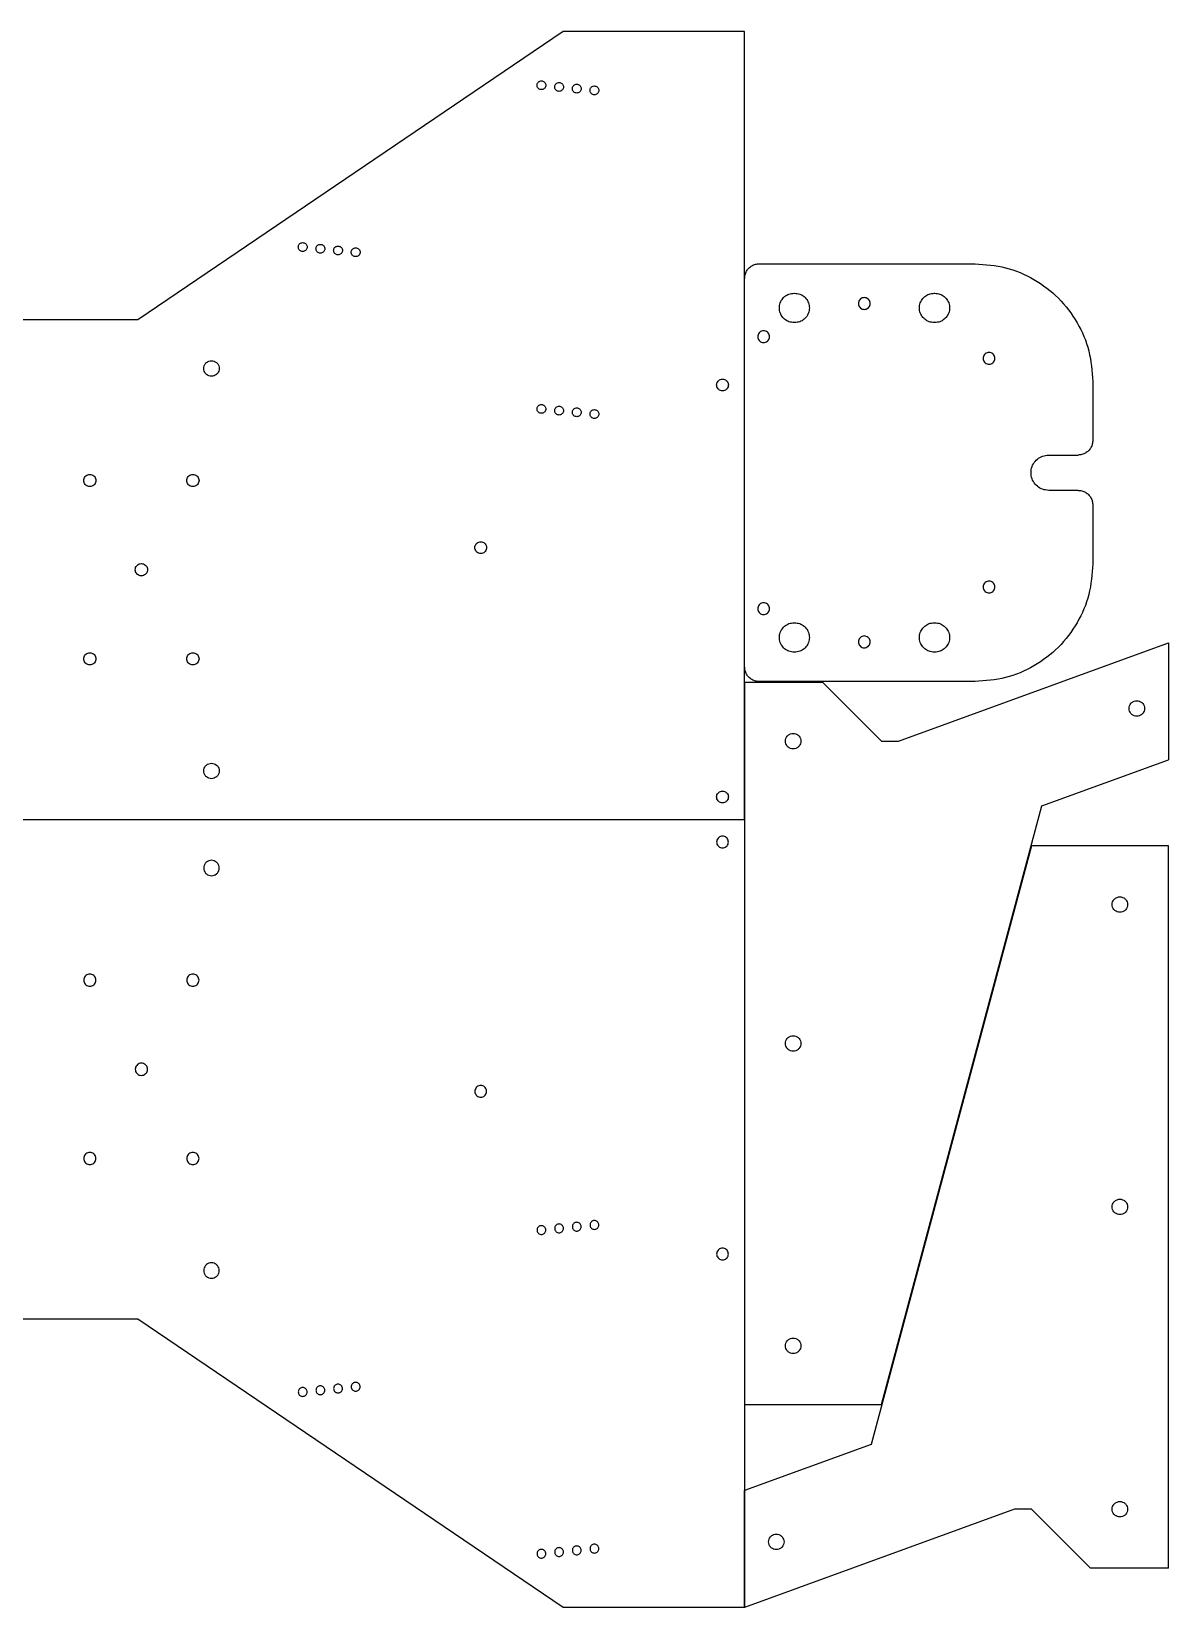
# Model space of a CAD drawing. Extents: x 0 to 774, y 0 to 556.
# Drawn here: x 388 to 774, y 0 to 536 of the extents above; entities that cross this region are included whole.
import ezdxf

# ---------------------------------------------------------------- set-up
doc = ezdxf.new("R2010")
doc.units = 0
doc.layers.add('Layer_1', color=7, linetype='CONTINUOUS')

msp = doc.modelspace()

# ---------------------------------------------------------------- linework, layer by layer
at = {"layer": 'Layer_1', "color": 7}
for p, q in [((568.847094, 535.6), (424.321997, 437.599998)), ((630.464108, 535.6), (568.847094, 535.6)), ((630.464108, 267.799999), (630.464108, 535.6)), ((561.443079, 518.849998), (561.443079, 518.849998)), ((567.444817, 518.266811), (567.444817, 518.266811)), ((573.446554, 517.683624), (573.446554, 517.683624)), ((579.443099, 517.099997), (579.443099, 517.099997)), ((480.332045, 463.849998), (480.332045, 463.849998)), ((486.333783, 463.266811), (486.333783, 463.266811)), ((492.335521, 462.683624), (492.335521, 462.683624)), ((498.332066, 462.099997), (498.332066, 462.099997)), ((635.464086, 456.665647), (708.764086, 456.665647)), ((630.464096, 319.665648), (630.464096, 451.665649)), ((647.26408, 446.665648), (647.46409, 446.665648)), ((671.114087, 445.165648), (671.114087, 445.165648)), ((694.859085, 446.665648), (695.109086, 446.665648)), ((424.321997, 437.599998), (315.232054, 437.599998)), ((636.911773, 433.887418), (636.911773, 433.887418)), ((647.46409, 436.665648), (647.26408, 436.665648)), ((695.109086, 436.665648), (694.859085, 436.665648)), ((449.332051, 423.725), (449.332051, 423.725)), ((713.507534, 426.512085), (713.507534, 426.512085)), ((622.964108, 417.475), (622.964108, 417.475)), ((748.764085, 416.665648), (748.764085, 396.665648)), ((561.443079, 408.849998), (561.443079, 408.849998)), ((567.444817, 408.266811), (567.444817, 408.266811)), ((573.446554, 407.683624), (573.446554, 407.683624)), ((579.443099, 407.1), (579.443099, 407.1)), ((733.764084, 391.665648), (743.764084, 391.665648)), ((408.032054, 385.085888), (408.032054, 385.085888)), ((443.032061, 385.085888), (443.032061, 385.085888)), ((743.764084, 379.665648), (733.764084, 379.665648)), ((748.764085, 374.665648), (748.764085, 354.665648)), ((540.832051, 362.199999), (540.832051, 362.199999)), ((425.532053, 354.774999), (425.532053, 354.774999)), ((713.507534, 348.819212), (713.507534, 348.819212)), ((636.911773, 341.443879), (636.911773, 341.443879)), ((647.26408, 334.665649), (647.46409, 334.665649)), ((694.859085, 334.665649), (695.109086, 334.665649)), ((671.114087, 330.165649), (671.114087, 330.165649)), ((682.754939, 294.446611), (774.4641, 327.826019)), ((774.4641, 327.826019), (774.4641, 288.046613)), ((408.032054, 324.464108), (408.032054, 324.464108)), ((443.032061, 324.464108), (443.032061, 324.464108)), ((647.46409, 324.665649), (647.26408, 324.665649)), ((695.109086, 324.665649), (694.859085, 324.665649)), ((630.4641, 314.446614), (656.964101, 314.446614)), ((630.4641, 314.446614), (630.4641, 68.946613)), ((708.764086, 314.665649), (635.464086, 314.665649)), ((656.964101, 314.446614), (676.9641, 294.446611)), ((761.073307, 305.546612), (761.073306, 305.546612)), ((644.339101, 294.446611), (644.339101, 294.446611)), ((676.9641, 294.446611), (682.754939, 294.446611)), ((449.332051, 286.925), (449.332051, 286.925)), ((731.479691, 272.401568), (774.4641, 288.046613)), ((622.964108, 277.474997), (622.964108, 277.474997)), ((676.9641, 68.946613), (731.479691, 272.401568)), ((315.232054, 267.800002), (630.464108, 267.800002)), ((315.232054, 267.799999), (630.464108, 267.799999)), ((630.464108, 267.800002), (630.464108, 0.000001)), ((622.964108, 258.125004), (622.964108, 258.125004)), ((727.964099, 258.879393), (673.448508, 55.424438)), ((774.464099, 258.879393), (727.964099, 258.879393)), ((774.464099, 13.379392), (774.464099, 258.879393)), ((449.332051, 248.675001), (449.332051, 248.675001)), ((760.589098, 238.879393), (760.589098, 238.879393)), ((408.032054, 211.135893), (408.032054, 211.135893)), ((443.032061, 211.135893), (443.032061, 211.135893)), ((644.339101, 191.696612), (644.339101, 191.696612)), ((425.532053, 180.825002), (425.532053, 180.825002)), ((540.832051, 173.400003), (540.832051, 173.400003)), ((408.032054, 150.514113), (408.032054, 150.514113)), ((443.032061, 150.514113), (443.032061, 150.514113)), ((760.589098, 136.129394), (760.589098, 136.129394)), ((561.443079, 126.750003), (561.443079, 126.750003)), ((567.444817, 127.33319), (567.444817, 127.33319)), ((573.446554, 127.916377), (573.446554, 127.916377)), ((579.443099, 128.500001), (579.443099, 128.500001)), ((622.964108, 118.125001), (622.964108, 118.125001)), ((449.332051, 111.875001), (449.332051, 111.875001)), ((424.321997, 98.000003), (315.232054, 98.000003)), ((568.847094, 0.000001), (424.321997, 98.000003)), ((644.339101, 88.946613), (644.339101, 88.946613)), ((480.332045, 71.750003), (480.332045, 71.750003)), ((486.333783, 72.33319), (486.333783, 72.33319)), ((492.335521, 72.916377), (492.335521, 72.916377)), ((498.332066, 73.500004), (498.332066, 73.500004)), ((630.4641, 68.946613), (676.9641, 68.946613)), ((673.448508, 55.424438), (630.464099, 39.779393)), ((630.464099, -0.000013), (630.464099, 39.779393)), ((722.17326, 33.379394), (630.464099, -0.000013)), ((727.964099, 33.379394), (722.17326, 33.379394)), ((747.964098, 13.379392), (727.964099, 33.379394)), ((760.589098, 33.379394), (760.589098, 33.379394)), ((643.854892, 22.279394), (643.854893, 22.279394)), ((561.443079, 16.750003), (561.443079, 16.750003)), ((567.444817, 17.33319), (567.444817, 17.33319)), ((573.446554, 17.916377), (573.446554, 17.916377)), ((579.443099, 18.500004), (579.443099, 18.500004)), ((774.464099, 13.379392), (747.964098, 13.379392)), ((630.464108, 0.000001), (568.847094, 0.000001))]:
    msp.add_line(p, q, dxfattribs=at)
for points, knots in [([(561.443079, 518.849998), (561.267652, 518.832142), (560.919309, 518.796686), (560.458907, 518.520634), (560.116578, 518.116338), (559.935028, 517.615609), (559.935028, 517.084274), (560.116577, 516.584243), (560.458907, 516.177157), (560.919309, 515.911468), (561.443081, 515.819041), (561.966853, 515.911469), (562.427265, 516.177151), (562.769574, 516.584252), (562.951153, 517.084268), (562.951153, 517.615615), (562.769574, 518.116329), (562.427265, 518.520641), (561.966853, 518.796685), (561.618508, 518.832142), (561.443079, 518.849998)], [0, 0, 0, 0, 0.523586, 1.039674, 1.563268, 2.086856, 2.60295, 3.12654, 3.650134, 4.166223, 4.689808, 5.2134, 5.729494, 6.25308, 6.776676, 7.29277, 7.816365, 8.339951, 8.856045, 9.379637, 9.379637, 9.379637, 9.379637]), ([(567.444817, 518.266811), (567.269448, 518.248889), (566.921217, 518.2133), (566.461026, 517.937197), (566.118864, 517.532951), (565.937412, 517.032346), (565.937412, 516.501161), (566.118865, 516.001258), (566.461025, 515.594211), (566.921217, 515.32851), (567.444823, 515.235741), (567.968428, 515.328507), (568.428628, 515.594205), (568.770766, 516.001265), (568.952222, 516.50116), (568.952222, 517.032347), (568.770767, 517.532944), (568.428627, 517.937203), (567.968428, 518.213303), (567.620191, 518.248889), (567.444817, 518.266811)], [0, 0, 0, 0, 0.523436, 1.039391, 1.562845, 2.086289, 2.602244, 3.125689, 3.649144, 4.165098, 4.688534, 5.211988, 5.727943, 6.251386, 6.77483, 7.290785, 7.81423, 8.337672, 8.853627, 9.377081, 9.377081, 9.377081, 9.377081]), ([(573.446554, 517.683624), (573.271125, 517.665768), (572.92278, 517.630312), (572.46237, 517.354265), (572.120055, 516.949957), (571.938503, 516.449234), (571.938503, 515.917898), (572.120055, 515.417874), (572.46237, 515.010777), (572.92278, 514.745094), (573.446555, 514.652669), (573.970329, 514.745094), (574.43074, 515.010777), (574.773049, 515.417878), (574.954629, 515.917893), (574.954629, 516.449239), (574.773049, 516.949953), (574.430741, 517.354266), (573.970329, 517.630311), (573.621983, 517.665768), (573.446554, 517.683624)], [0, 0, 0, 0, 0.523592, 1.039686, 1.563274, 2.086862, 2.602955, 3.126543, 3.650129, 4.166224, 4.689815, 5.213407, 5.729501, 6.253088, 6.776682, 7.292775, 7.81637, 8.339957, 8.856051, 9.379643, 9.379643, 9.379643, 9.379643]), ([(579.443099, 517.099997), (579.26767, 517.082142), (578.919325, 517.046686), (578.458914, 516.77064), (578.116604, 516.366328), (577.935025, 515.865614), (577.935025, 515.334269), (578.116604, 514.834253), (578.458914, 514.427152), (578.919325, 514.161469), (579.443097, 514.06904), (579.966869, 514.161468), (580.427271, 514.427159), (580.7696, 514.834244), (580.95115, 515.334274), (580.95115, 515.865609), (580.7696, 516.366337), (580.427271, 516.770634), (579.966869, 517.046687), (579.618527, 517.082142), (579.443099, 517.099997)], [0, 0, 0, 0, 0.523592, 1.039686, 1.563272, 2.086867, 2.60296, 3.126554, 3.650141, 4.166235, 4.689828, 5.213413, 5.729502, 6.253097, 6.776685, 7.292778, 7.816366, 8.339961, 8.85605, 9.379635, 9.379635, 9.379635, 9.379635]), ([(480.332045, 463.849998), (480.156677, 463.832076), (479.808446, 463.796488), (479.348254, 463.520385), (479.006094, 463.116138), (478.82464, 462.615534), (478.824641, 462.084349), (479.006093, 461.584445), (479.348254, 461.177399), (479.808446, 460.911697), (480.332052, 460.818927), (480.855657, 460.911695), (481.315856, 461.177393), (481.657996, 461.584452), (481.83945, 462.084348), (481.839451, 462.615535), (481.657995, 463.116131), (481.315856, 463.520391), (480.855657, 463.79649), (480.50742, 463.832076), (480.332045, 463.849998)], [0, 0, 0, 0, 0.523436, 1.03939, 1.562845, 2.086289, 2.602244, 3.125689, 3.649143, 4.165098, 4.688534, 5.211988, 5.727943, 6.251385, 6.774831, 7.290785, 7.814229, 8.337672, 8.853627, 9.377081, 9.377081, 9.377081, 9.377081]), ([(486.333783, 463.266811), (486.158354, 463.248955), (485.810008, 463.213498), (485.349598, 462.937452), (485.007284, 462.533144), (484.825732, 462.032421), (484.825732, 461.501085), (485.007283, 461.001061), (485.349599, 460.593964), (485.810008, 460.328282), (486.333783, 460.235854), (486.857557, 460.328282), (487.317969, 460.593964), (487.660278, 461.001065), (487.841857, 461.50108), (487.841858, 462.032426), (487.660277, 462.53314), (487.317969, 462.937453), (486.857557, 463.213498), (486.509212, 463.248955), (486.333783, 463.266811)], [0, 0, 0, 0, 0.523592, 1.039686, 1.563274, 2.086861, 2.602954, 3.126543, 3.650129, 4.166223, 4.689815, 5.213407, 5.7295, 6.253087, 6.776682, 7.292775, 7.816368, 8.339956, 8.85605, 9.379642, 9.379642, 9.379642, 9.379642]), ([(492.335521, 462.683624), (492.160092, 462.665768), (491.811747, 462.630311), (491.351335, 462.354266), (491.009026, 461.949953), (490.827446, 461.449239), (490.827446, 460.917893), (491.009026, 460.417878), (491.351335, 460.010777), (491.811746, 459.745094), (492.335521, 459.652668), (492.859296, 459.745094), (493.319705, 460.010777), (493.66202, 460.417873), (493.843572, 460.917898), (493.843572, 461.449234), (493.66202, 461.949957), (493.319706, 462.354265), (492.859296, 462.630311), (492.51095, 462.665768), (492.335521, 462.683624)], [0, 0, 0, 0, 0.523592, 1.039686, 1.563274, 2.086868, 2.602961, 3.126556, 3.650142, 4.166236, 4.689828, 5.21342, 5.729514, 6.253101, 6.776688, 7.292782, 7.81637, 8.339957, 8.856051, 9.379643, 9.379643, 9.379643, 9.379643]), ([(498.332066, 462.099997), (498.156637, 462.082142), (497.808291, 462.046686), (497.34788, 461.77064), (497.005571, 461.366328), (496.823991, 460.865614), (496.823991, 460.334269), (497.005571, 459.834253), (497.34788, 459.427152), (497.808291, 459.161469), (498.332063, 459.06904), (498.855836, 459.161468), (499.316237, 459.427159), (499.658567, 459.834244), (499.840117, 460.334274), (499.840117, 460.865609), (499.658567, 461.366337), (499.316238, 461.770634), (498.855836, 462.046687), (498.507493, 462.082142), (498.332066, 462.099997)], [0, 0, 0, 0, 0.523592, 1.039686, 1.563272, 2.086867, 2.60296, 3.126554, 3.650141, 4.166235, 4.689828, 5.213413, 5.729502, 6.253097, 6.776685, 7.292778, 7.816366, 8.339961, 8.85605, 9.379635, 9.379635, 9.379635, 9.379635]), ([(630.464096, 451.665649), (630.497426, 452.103215), (630.563811, 452.974725), (631.088428, 454.193932), (631.886592, 455.24314), (632.935801, 456.041305), (634.155009, 456.565929), (635.02652, 456.632316), (635.464086, 456.665647)], [0, 0, 0, 0, 1.308874, 2.606913, 3.915786, 5.224663, 6.522708, 7.831582, 7.831582, 7.831582, 7.831582]), ([(708.764086, 456.665647), (712.264616, 456.398998), (719.236707, 455.867905), (728.990353, 451.670898), (737.384001, 445.285564), (743.769335, 436.891916), (747.966343, 427.138269), (748.497436, 420.166178), (748.764085, 416.665648)], [0, 0, 0, 0, 10.470995, 20.855338, 31.326332, 41.797328, 52.181672, 62.652668, 62.652668, 62.652668, 62.652668]), ([(647.26408, 436.665648), (646.679507, 436.725387), (645.51873, 436.84401), (643.984743, 437.764354), (642.84428, 439.111838), (642.239392, 440.780663), (642.239392, 442.550632), (642.84428, 444.219458), (643.984743, 445.566942), (645.51873, 446.487286), (646.679507, 446.605909), (647.26408, 446.665648)], [0, 0, 0, 0, 1.744818, 3.464662, 5.209476, 6.954299, 8.674149, 10.418971, 12.163785, 13.88363, 15.628448, 15.628448, 15.628448, 15.628448]), ([(647.46409, 446.665648), (648.048663, 446.605909), (649.209444, 446.487286), (650.743432, 445.566938), (651.883925, 444.219469), (652.488782, 442.550626), (652.488782, 440.780669), (651.883925, 439.111826), (650.743432, 437.764358), (649.209444, 436.84401), (648.048663, 436.725387), (647.46409, 436.665648)], [0, 0, 0, 0, 1.744819, 3.46467, 5.209496, 6.954313, 8.674162, 10.418979, 12.163805, 13.883656, 15.628475, 15.628475, 15.628475, 15.628475]), ([(671.114087, 445.165648), (671.347916, 445.141752), (671.812229, 445.094302), (672.425826, 444.726169), (672.882019, 444.187159), (673.123968, 443.519698), (673.123968, 442.811446), (672.88202, 442.144918), (672.425826, 441.602175), (671.812229, 441.247911), (671.114087, 441.124219), (670.415945, 441.247911), (669.802348, 441.602175), (669.346154, 442.144918), (669.104206, 442.811446), (669.104205, 443.519698), (669.346155, 444.187159), (669.802347, 444.726169), (670.415945, 445.094302), (670.880257, 445.141752), (671.114087, 445.165648)], [0, 0, 0, 0, 0.697929, 1.38587, 2.0838, 2.781727, 3.469666, 4.167595, 4.865524, 5.553465, 6.251394, 6.949323, 7.637265, 8.335194, 9.033123, 9.721062, 10.418989, 11.116918, 11.80486, 12.502789, 12.502789, 12.502789, 12.502789]), ([(694.859085, 436.665648), (694.274512, 436.725387), (693.113732, 436.84401), (691.579743, 437.764356), (690.439262, 439.111831), (689.83439, 440.780666), (689.83439, 442.550629), (690.439262, 444.219464), (691.579743, 445.56694), (693.113732, 446.487286), (694.274512, 446.605909), (694.859085, 446.665648)], [0, 0, 0, 0, 1.74482, 3.464669, 5.209491, 6.954311, 8.67416, 10.41898, 12.163801, 13.88365, 15.628471, 15.628471, 15.628471, 15.628471]), ([(695.109086, 446.665648), (695.693659, 446.605909), (696.854439, 446.487286), (698.388428, 445.56694), (699.528909, 444.219464), (700.133781, 442.550629), (700.133781, 440.780666), (699.528909, 439.111831), (698.388428, 437.764356), (696.854439, 436.84401), (695.693659, 436.725387), (695.109086, 436.665648)], [0, 0, 0, 0, 1.74482, 3.464669, 5.209491, 6.954311, 8.67416, 10.41898, 12.163801, 13.88365, 15.628471, 15.628471, 15.628471, 15.628471]), ([(636.911773, 433.887418), (637.145603, 433.863523), (637.609916, 433.816073), (638.223513, 433.44794), (638.679706, 432.908929), (638.921654, 432.241467), (638.921655, 431.533215), (638.679705, 430.866688), (638.223513, 430.323946), (637.609916, 429.969682), (636.911773, 429.84599), (636.213631, 429.969682), (635.600034, 430.323946), (635.143841, 430.866688), (634.901892, 431.533215), (634.901892, 432.241467), (635.143841, 432.908929), (635.600034, 433.44794), (636.213631, 433.816073), (636.677944, 433.863523), (636.911773, 433.887418)], [0, 0, 0, 0, 0.697929, 1.38587, 2.0838, 2.781728, 3.469668, 4.167595, 4.865524, 5.553465, 6.251394, 6.949323, 7.637265, 8.335194, 9.033121, 9.72106, 10.418989, 11.116918, 11.80486, 12.502789, 12.502789, 12.502789, 12.502789]), ([(449.332051, 423.725), (449.025149, 423.693636), (448.41574, 423.631358), (447.610395, 423.148186), (447.011663, 422.440725), (446.6941, 421.564689), (446.694101, 420.635106), (447.011662, 419.760296), (447.610395, 419.047937), (448.41574, 418.582968), (449.332051, 418.420623), (450.248365, 418.582969), (451.053713, 419.047941), (451.65247, 419.760289), (451.970028, 420.635107), (451.970029, 421.564688), (451.652469, 422.440732), (451.053714, 423.148183), (450.248365, 423.631358), (449.638953, 423.693636), (449.332051, 423.725)], [0, 0, 0, 0, 0.916034, 1.818953, 2.734974, 3.651004, 4.553925, 5.469957, 6.385976, 7.288895, 8.204928, 9.120963, 10.023888, 10.93992, 11.855952, 12.758873, 13.674903, 14.590937, 15.493862, 16.409897, 16.409897, 16.409897, 16.409897]), ([(713.507534, 426.512085), (713.741363, 426.488189), (714.205674, 426.44074), (714.819269, 426.072606), (715.27546, 425.533596), (715.517409, 424.866135), (715.517409, 424.157883), (715.27546, 423.491356), (714.819269, 422.948613), (714.205674, 422.594348), (713.507533, 422.470657), (712.809391, 422.594348), (712.195795, 422.948613), (711.739604, 423.491356), (711.497655, 424.157883), (711.497655, 424.866135), (711.739604, 425.533596), (712.195795, 426.072606), (712.809391, 426.44074), (713.273704, 426.48819), (713.507534, 426.512085)], [0, 0, 0, 0, 0.697927, 1.385867, 2.083795, 2.781722, 3.469662, 4.16759, 4.865518, 5.553457, 6.251385, 6.949314, 7.637254, 8.335182, 9.03311, 9.72105, 10.418977, 11.116906, 11.804846, 12.502775, 12.502775, 12.502775, 12.502775]), ([(622.964108, 417.475), (622.730279, 417.451103), (622.265966, 417.403653), (621.65237, 417.035519), (621.196175, 416.49651), (620.954227, 415.829048), (620.954227, 415.120795), (621.196175, 414.454267), (621.65237, 413.911526), (622.265966, 413.557263), (622.964108, 413.433571), (623.66225, 413.557263), (624.275847, 413.911526), (624.732042, 414.454267), (624.97399, 415.120795), (624.97399, 415.829048), (624.732041, 416.49651), (624.275847, 417.035519), (623.662251, 417.403653), (623.197938, 417.451103), (622.964108, 417.475)], [0, 0, 0, 0, 0.697929, 1.385871, 2.083799, 2.781728, 3.469668, 4.167597, 4.865525, 5.553466, 6.251395, 6.949323, 7.637264, 8.335192, 9.033121, 9.721061, 10.41899, 11.116918, 11.80486, 12.502789, 12.502789, 12.502789, 12.502789]), ([(561.443079, 408.849998), (561.267652, 408.832143), (560.919309, 408.796688), (560.458907, 408.520634), (560.116578, 408.116338), (559.935028, 407.615609), (559.935028, 407.084275), (560.116578, 406.584245), (560.458906, 406.177158), (560.919309, 405.911468), (561.443081, 405.819041), (561.966853, 405.911469), (562.427265, 406.177151), (562.769573, 406.584254), (562.951153, 407.084269), (562.951153, 407.615615), (562.769574, 408.116329), (562.427265, 408.520641), (561.966853, 408.796687), (561.618508, 408.832142), (561.443079, 408.849998)], [0, 0, 0, 0, 0.523586, 1.039674, 1.563269, 2.086857, 2.60295, 3.126538, 3.650134, 4.166222, 4.689808, 5.2134, 5.729494, 6.253082, 6.776676, 7.29277, 7.816364, 8.339951, 8.856045, 9.379636, 9.379636, 9.379636, 9.379636]), ([(567.444817, 408.266811), (567.269388, 408.248955), (566.921042, 408.213498), (566.460632, 407.937452), (566.118318, 407.533144), (565.936765, 407.032421), (565.936766, 406.501085), (566.118317, 406.00106), (566.460632, 405.593964), (566.921042, 405.32828), (567.444817, 405.235855), (567.968591, 405.328281), (568.429002, 405.593963), (568.771312, 406.001065), (568.952891, 406.50108), (568.952891, 407.032426), (568.771311, 407.533139), (568.429003, 407.937453), (567.968591, 408.213498), (567.620245, 408.248955), (567.444817, 408.266811)], [0, 0, 0, 0, 0.523592, 1.039686, 1.563274, 2.086861, 2.602954, 3.126543, 3.650129, 4.166223, 4.689815, 5.213407, 5.729501, 6.253088, 6.776683, 7.292776, 7.816369, 8.339957, 8.856051, 9.379643, 9.379643, 9.379643, 9.379643]), ([(573.446554, 407.683624), (573.271125, 407.665768), (572.92278, 407.630311), (572.46237, 407.354265), (572.120055, 406.949957), (571.938503, 406.449234), (571.938503, 405.917898), (572.120055, 405.417873), (572.46237, 405.010777), (572.92278, 404.745094), (573.446555, 404.652668), (573.970329, 404.745094), (574.43074, 405.010777), (574.773049, 405.417878), (574.954629, 405.917893), (574.954629, 406.449239), (574.773049, 406.949953), (574.430741, 407.354266), (573.970329, 407.630311), (573.621983, 407.665768), (573.446554, 407.683624)], [0, 0, 0, 0, 0.523592, 1.039686, 1.563274, 2.086862, 2.602955, 3.126543, 3.650129, 4.166224, 4.689815, 5.213407, 5.729501, 6.253088, 6.776682, 7.292775, 7.81637, 8.339957, 8.856051, 9.379643, 9.379643, 9.379643, 9.379643]), ([(579.443099, 407.1), (579.267725, 407.082078), (578.919487, 407.046492), (578.459288, 406.770391), (578.11715, 406.36613), (577.935694, 405.865534), (577.935694, 405.334347), (578.117149, 404.834451), (578.459289, 404.427393), (578.919488, 404.161694), (579.443093, 404.068926), (579.966699, 404.161696), (580.42689, 404.427398), (580.769052, 404.834444), (580.950504, 405.334348), (580.950504, 405.865533), (580.769051, 406.366137), (580.426891, 406.770385), (579.966699, 407.046489), (579.618468, 407.082078), (579.443099, 407.1)], [0, 0, 0, 0, 0.523454, 1.03941, 1.562853, 2.086297, 2.602252, 3.125697, 3.649139, 4.165094, 4.688548, 5.211984, 5.727939, 6.251393, 6.774839, 7.290793, 7.814237, 8.337693, 8.853648, 9.377084, 9.377084, 9.377084, 9.377084]), ([(748.764085, 396.665648), (748.730754, 396.228082), (748.664367, 395.356571), (748.139741, 394.137365), (747.341576, 393.088158), (746.292369, 392.289992), (745.073162, 391.765366), (744.201651, 391.69898), (743.764084, 391.665648)], [0, 0, 0, 0, 1.308874, 2.606917, 3.915791, 5.224667, 6.52271, 7.831585, 7.831585, 7.831585, 7.831585]), ([(733.764084, 379.665648), (733.062597, 379.737335), (731.66966, 379.879682), (729.828874, 380.984097), (728.460298, 382.601068), (727.734452, 384.60367), (727.734452, 386.727626), (728.460298, 388.730228), (729.828874, 390.347199), (731.66966, 391.451614), (733.062597, 391.593962), (733.764084, 391.665648)], [0, 0, 0, 0, 2.093785, 4.157604, 6.251388, 8.345172, 10.408992, 12.502776, 14.596561, 16.66038, 18.754164, 18.754164, 18.754164, 18.754164]), ([(408.032054, 385.085888), (407.789456, 385.061096), (407.307733, 385.011867), (406.671127, 384.629929), (406.197829, 384.070705), (405.946805, 383.378215), (405.946805, 382.643403), (406.197829, 381.951882), (406.671127, 381.388786), (407.307733, 381.021237), (408.032054, 380.892907), (408.756376, 381.021237), (409.392982, 381.388786), (409.86628, 381.951882), (410.117304, 382.643403), (410.117304, 383.378215), (409.86628, 384.070705), (409.392982, 384.629929), (408.756376, 385.011867), (408.274652, 385.061096), (408.032054, 385.085888)], [0, 0, 0, 0, 0.724101, 1.437838, 2.161938, 2.886039, 3.599776, 4.323877, 5.047977, 5.761714, 6.485815, 7.209916, 7.923653, 8.647753, 9.371854, 10.085591, 10.809692, 11.533792, 12.247529, 12.97163, 12.97163, 12.97163, 12.97163]), ([(443.032061, 385.085888), (442.789459, 385.061096), (442.307731, 385.011868), (441.671121, 384.629928), (441.197811, 384.070711), (440.94681, 383.378211), (440.94681, 382.643407), (441.197811, 381.951877), (441.671121, 381.388787), (442.307731, 381.021236), (443.032054, 380.892907), (443.756375, 381.021238), (444.392975, 381.388789), (444.866277, 381.951881), (445.117306, 382.643402), (445.117306, 383.378216), (444.866277, 384.070706), (444.392975, 384.629926), (443.756375, 385.011866), (443.274655, 385.061095), (443.032061, 385.085888)], [0, 0, 0, 0, 0.72411, 1.437851, 2.161955, 2.886051, 3.599788, 4.323884, 5.047988, 5.761728, 6.485839, 7.20993, 7.923664, 8.647767, 9.37187, 10.085607, 10.809709, 11.533812, 12.247547, 12.971637, 12.971637, 12.971637, 12.971637]), ([(743.764084, 379.665648), (744.201651, 379.632317), (745.073162, 379.56593), (746.292369, 379.041304), (747.341576, 378.243139), (748.139741, 377.193931), (748.664367, 375.974726), (748.730754, 375.103214), (748.764085, 374.665648)], [0, 0, 0, 0, 1.308875, 2.606918, 3.915794, 5.224668, 6.522711, 7.831585, 7.831585, 7.831585, 7.831585]), ([(540.832051, 362.199999), (540.598222, 362.176103), (540.133909, 362.128653), (539.520312, 361.76052), (539.064119, 361.22151), (538.82217, 360.554048), (538.82217, 359.845796), (539.064119, 359.179269), (539.520312, 358.636527), (540.133909, 358.282262), (540.832051, 358.15857), (541.530193, 358.282262), (542.14379, 358.636527), (542.599984, 359.179269), (542.841933, 359.845796), (542.841933, 360.554048), (542.599984, 361.22151), (542.14379, 361.76052), (541.530193, 362.128653), (541.065881, 362.176103), (540.832051, 362.199999)], [0, 0, 0, 0, 0.697929, 1.38587, 2.083799, 2.781727, 3.469667, 4.167595, 4.865524, 5.553465, 6.251394, 6.949323, 7.637264, 8.335193, 9.033121, 9.721061, 10.418989, 11.116918, 11.804859, 12.502788, 12.502788, 12.502788, 12.502788]), ([(425.532053, 354.774999), (425.289457, 354.750206), (424.807734, 354.700976), (424.171126, 354.319043), (423.697838, 353.759812), (423.446807, 353.067327), (423.446807, 352.332512), (423.697838, 351.640996), (424.171126, 351.077893), (424.807734, 350.710349), (425.532057, 350.582017), (426.25638, 350.710346), (426.892987, 351.077893), (427.366268, 351.640998), (427.6173, 352.332511), (427.6173, 353.067327), (427.366268, 353.75981), (426.892987, 354.319043), (426.25638, 354.700979), (425.774654, 354.750207), (425.532053, 354.774999)], [0, 0, 0, 0, 0.724097, 1.437837, 2.161932, 2.886034, 3.599772, 4.323874, 5.047969, 5.761709, 6.485806, 7.209916, 7.92365, 8.647741, 9.371843, 10.085581, 10.809683, 11.533774, 12.247509, 12.971618, 12.971618, 12.971618, 12.971618]), ([(748.764085, 354.665648), (748.497436, 351.165119), (747.966343, 344.193027), (743.769335, 334.43938), (737.384001, 326.045732), (728.990353, 319.660398), (719.236707, 315.463392), (712.264616, 314.932299), (708.764086, 314.665649)], [0, 0, 0, 0, 10.470995, 20.855339, 31.326336, 41.797329, 52.181673, 62.652668, 62.652668, 62.652668, 62.652668]), ([(713.507534, 348.819212), (713.741363, 348.795316), (714.205674, 348.747866), (714.819269, 348.379732), (715.27546, 347.840722), (715.517409, 347.173261), (715.517409, 346.465009), (715.27546, 345.798482), (714.819269, 345.25574), (714.205674, 344.901475), (713.507533, 344.777783), (712.809391, 344.901474), (712.195795, 345.255739), (711.739604, 345.798482), (711.497655, 346.465009), (711.497655, 347.173261), (711.739604, 347.840722), (712.195795, 348.379733), (712.809391, 348.747866), (713.273704, 348.795316), (713.507534, 348.819212)], [0, 0, 0, 0, 0.697927, 1.385867, 2.083795, 2.781722, 3.469662, 4.16759, 4.865518, 5.553457, 6.251385, 6.949314, 7.637254, 8.335182, 9.03311, 9.72105, 10.418977, 11.116906, 11.804846, 12.502775, 12.502775, 12.502775, 12.502775]), ([(636.911773, 341.443879), (637.145603, 341.419983), (637.609916, 341.372533), (638.223513, 341.0044), (638.679705, 340.46539), (638.921655, 339.797928), (638.921654, 339.089677), (638.679706, 338.423149), (638.223513, 337.880406), (637.609916, 337.526142), (636.911773, 337.40245), (636.213631, 337.526142), (635.600034, 337.880406), (635.143841, 338.423149), (634.901892, 339.089677), (634.901892, 339.797929), (635.14384, 340.465392), (635.600035, 341.004401), (636.213631, 341.372533), (636.677944, 341.419983), (636.911773, 341.443879)], [0, 0, 0, 0, 0.697929, 1.38587, 2.0838, 2.781727, 3.469666, 4.167595, 4.865524, 5.553465, 6.251394, 6.949323, 7.637265, 8.335194, 9.033123, 9.721063, 10.418992, 11.116919, 11.804861, 12.502789, 12.502789, 12.502789, 12.502789]), ([(647.26408, 324.665649), (646.679507, 324.725388), (645.51873, 324.844011), (643.984743, 325.764355), (642.84428, 327.111839), (642.239392, 328.780664), (642.239392, 330.550633), (642.84428, 332.219459), (643.984743, 333.566943), (645.51873, 334.487287), (646.679507, 334.60591), (647.26408, 334.665649)], [0, 0, 0, 0, 1.744818, 3.464662, 5.209476, 6.954299, 8.674149, 10.418971, 12.163785, 13.88363, 15.628448, 15.628448, 15.628448, 15.628448]), ([(647.46409, 334.665649), (648.048663, 334.60591), (649.209444, 334.487287), (650.743432, 333.566939), (651.883925, 332.21947), (652.488782, 330.550627), (652.488782, 328.78067), (651.883925, 327.111827), (650.743432, 325.764359), (649.209444, 324.844011), (648.048663, 324.725388), (647.46409, 324.665649)], [0, 0, 0, 0, 1.744819, 3.46467, 5.209496, 6.954313, 8.674162, 10.418979, 12.163805, 13.883656, 15.628475, 15.628475, 15.628475, 15.628475]), ([(694.859085, 324.665649), (694.274512, 324.725388), (693.113732, 324.844011), (691.579743, 325.764357), (690.439262, 327.111832), (689.83439, 328.780668), (689.83439, 330.55063), (690.439262, 332.219465), (691.579743, 333.566941), (693.113732, 334.487287), (694.274512, 334.60591), (694.859085, 334.665649)], [0, 0, 0, 0, 1.74482, 3.464669, 5.209491, 6.954311, 8.67416, 10.41898, 12.163801, 13.88365, 15.628471, 15.628471, 15.628471, 15.628471]), ([(695.109086, 334.665649), (695.693659, 334.60591), (696.854439, 334.487287), (698.388428, 333.566941), (699.528909, 332.219465), (700.133781, 330.55063), (700.133781, 328.780668), (699.528909, 327.111832), (698.388428, 325.764357), (696.854439, 324.844011), (695.693659, 324.725388), (695.109086, 324.665649)], [0, 0, 0, 0, 1.74482, 3.464669, 5.209491, 6.954311, 8.67416, 10.41898, 12.163801, 13.88365, 15.628471, 15.628471, 15.628471, 15.628471]), ([(671.114087, 330.165649), (671.347916, 330.141753), (671.812229, 330.094303), (672.425826, 329.72617), (672.88202, 329.18716), (673.123968, 328.519698), (673.123968, 327.811446), (672.882019, 327.144919), (672.425826, 326.602177), (671.812229, 326.247912), (671.114087, 326.124221), (670.415945, 326.247912), (669.802347, 326.602177), (669.346155, 327.144919), (669.104205, 327.811446), (669.104206, 328.519698), (669.346154, 329.18716), (669.802348, 329.72617), (670.415945, 330.094303), (670.880257, 330.141753), (671.114087, 330.165649)], [0, 0, 0, 0, 0.697929, 1.38587, 2.0838, 2.781728, 3.469668, 4.167595, 4.865524, 5.553465, 6.251394, 6.949323, 7.637265, 8.335194, 9.033121, 9.72106, 10.418989, 11.116918, 11.80486, 12.502789, 12.502789, 12.502789, 12.502789]), ([(408.032054, 324.464108), (407.789456, 324.439316), (407.307733, 324.390087), (406.671127, 324.008149), (406.197829, 323.448926), (405.946805, 322.756436), (405.946805, 322.021623), (406.197829, 321.330103), (406.671127, 320.767007), (407.307733, 320.399458), (408.032054, 320.271128), (408.756376, 320.399458), (409.392982, 320.767007), (409.86628, 321.330103), (410.117304, 322.021623), (410.117304, 322.756436), (409.86628, 323.448926), (409.392982, 324.008149), (408.756376, 324.390087), (408.274652, 324.439316), (408.032054, 324.464108)], [0, 0, 0, 0, 0.724101, 1.437838, 2.161938, 2.886039, 3.599776, 4.323877, 5.047977, 5.761714, 6.485815, 7.209916, 7.923653, 8.647753, 9.371854, 10.085591, 10.809692, 11.533792, 12.247529, 12.97163, 12.97163, 12.97163, 12.97163]), ([(443.032061, 324.464108), (442.789459, 324.439317), (442.307731, 324.390089), (441.671121, 324.008149), (441.197811, 323.448931), (440.94681, 322.756432), (440.94681, 322.021628), (441.197811, 321.330098), (441.671121, 320.767008), (442.307731, 320.399457), (443.032054, 320.271128), (443.756375, 320.399459), (444.392975, 320.767009), (444.866277, 321.330102), (445.117306, 322.021623), (445.117306, 322.756436), (444.866277, 323.448927), (444.392975, 324.008147), (443.756375, 324.390086), (443.274655, 324.439316), (443.032061, 324.464108)], [0, 0, 0, 0, 0.72411, 1.437851, 2.161955, 2.886051, 3.599788, 4.323884, 5.047988, 5.761728, 6.485839, 7.20993, 7.923664, 8.647767, 9.37187, 10.085607, 10.809709, 11.533812, 12.247547, 12.971637, 12.971637, 12.971637, 12.971637]), ([(635.464086, 314.665649), (635.02652, 314.69898), (634.155009, 314.765367), (632.935801, 315.289992), (631.886592, 316.088157), (631.088428, 317.137365), (630.563811, 318.356572), (630.497426, 319.228082), (630.464096, 319.665648)], [0, 0, 0, 0, 1.308873, 2.606919, 3.915796, 5.224669, 6.522708, 7.831582, 7.831582, 7.831582, 7.831582]), ([(761.073307, 305.546612), (761.10467, 305.239711), (761.166948, 304.630301), (761.650123, 303.824958), (762.357573, 303.226204), (763.233617, 302.908648), (764.163197, 302.908648), (765.038015, 303.226204), (765.750363, 303.824958), (766.215336, 304.630301), (766.37768, 305.546612), (766.215335, 306.462922), (765.750363, 307.268267), (765.038013, 307.867019), (764.163198, 308.184578), (763.233616, 308.184578), (762.357574, 307.867019), (761.650123, 307.268267), (761.166948, 306.462922), (761.10467, 305.853513), (761.073307, 305.546612)], [0, 0, 0, 0, 0.91603, 1.818951, 2.734983, 3.651013, 4.553934, 5.469965, 6.385995, 7.288916, 8.204947, 9.120978, 10.023899, 10.93993, 11.85596, 12.758881, 13.674912, 14.590942, 15.493864, 16.409895, 16.409895, 16.409895, 16.409895]), ([(644.339101, 294.446611), (644.370465, 294.139711), (644.432742, 293.530302), (644.915917, 292.724957), (645.623368, 292.126208), (646.49941, 291.808647), (647.428992, 291.808648), (648.303808, 292.126207), (649.016157, 292.724958), (649.48113, 293.530301), (649.643475, 294.446612), (649.48113, 295.362923), (649.016157, 296.168267), (648.303808, 296.767019), (647.428992, 297.084578), (646.49941, 297.084578), (645.623368, 296.767018), (644.915917, 296.168268), (644.432742, 295.362923), (644.370465, 294.753513), (644.339101, 294.446611)], [0, 0, 0, 0, 0.91603, 1.81895, 2.734981, 3.651011, 4.553932, 5.469964, 6.385993, 7.288913, 8.204944, 9.120976, 10.023897, 10.939927, 11.855958, 12.758879, 13.674909, 14.59094, 15.493861, 16.409893, 16.409893, 16.409893, 16.409893]), ([(449.332051, 286.925), (449.025149, 286.893636), (448.41574, 286.831358), (447.610395, 286.348187), (447.011662, 285.640727), (446.694101, 284.76469), (446.6941, 283.835107), (447.011663, 282.960298), (447.610395, 282.247938), (448.41574, 281.782968), (449.332051, 281.620623), (450.248365, 281.782969), (451.053714, 282.247941), (451.652469, 282.960291), (451.970029, 283.835108), (451.970028, 284.764689), (451.65247, 285.640734), (451.053713, 286.348184), (450.248365, 286.831358), (449.638953, 286.893636), (449.332051, 286.925)], [0, 0, 0, 0, 0.916034, 1.818952, 2.734972, 3.651004, 4.553925, 5.469955, 6.385976, 7.288895, 8.204928, 9.120963, 10.023889, 10.939922, 11.855952, 12.758873, 13.674905, 14.590937, 15.493862, 16.409897, 16.409897, 16.409897, 16.409897]), ([(622.964108, 277.474997), (622.730279, 277.451101), (622.265966, 277.403651), (621.65237, 277.03552), (621.196175, 276.496511), (620.954227, 275.829048), (620.954227, 275.120796), (621.196175, 274.454268), (621.65237, 273.911527), (622.265966, 273.557263), (622.964108, 273.433572), (623.66225, 273.557263), (624.275847, 273.911527), (624.732042, 274.454268), (624.97399, 275.120796), (624.97399, 275.829048), (624.732042, 276.496511), (624.275847, 277.03552), (623.66225, 277.403651), (623.197938, 277.451101), (622.964108, 277.474997)], [0, 0, 0, 0, 0.697929, 1.38587, 2.083798, 2.781727, 3.469667, 4.167595, 4.865523, 5.553464, 6.251393, 6.949322, 7.637263, 8.335191, 9.03312, 9.72106, 10.418989, 11.116916, 11.804858, 12.502786, 12.502786, 12.502786, 12.502786]), ([(622.964108, 258.125004), (622.730279, 258.1489), (622.265966, 258.19635), (621.65237, 258.564482), (621.196175, 259.10349), (620.954227, 259.770953), (620.954227, 260.479205), (621.196175, 261.145733), (621.65237, 261.688474), (622.265966, 262.042738), (622.964108, 262.16643), (623.66225, 262.042738), (624.275847, 261.688474), (624.732042, 261.145733), (624.97399, 260.479205), (624.97399, 259.770953), (624.732042, 259.10349), (624.275847, 258.564482), (623.66225, 258.19635), (623.197938, 258.1489), (622.964108, 258.125004)], [0, 0, 0, 0, 0.697929, 1.38587, 2.083798, 2.781727, 3.469667, 4.167595, 4.865523, 5.553464, 6.251393, 6.949322, 7.637263, 8.335191, 9.03312, 9.72106, 10.418989, 11.116916, 11.804858, 12.502786, 12.502786, 12.502786, 12.502786]), ([(449.332051, 248.675001), (449.025149, 248.706365), (448.41574, 248.768643), (447.610395, 249.251814), (447.011662, 249.959274), (446.694101, 250.835311), (446.6941, 251.764894), (447.011663, 252.639703), (447.610395, 253.352063), (448.41574, 253.817033), (449.332051, 253.979378), (450.248365, 253.817032), (451.053714, 253.35206), (451.652469, 252.63971), (451.970029, 251.764893), (451.970028, 250.835312), (451.65247, 249.959267), (451.053713, 249.251818), (450.248365, 248.768643), (449.638953, 248.706365), (449.332051, 248.675001)], [0, 0, 0, 0, 0.916034, 1.818952, 2.734972, 3.651004, 4.553925, 5.469955, 6.385976, 7.288895, 8.204928, 9.120963, 10.023889, 10.939922, 11.855952, 12.758873, 13.674905, 14.590937, 15.493862, 16.409897, 16.409897, 16.409897, 16.409897]), ([(760.589098, 238.879393), (760.557734, 239.186294), (760.495457, 239.795703), (760.012283, 240.601048), (759.304831, 241.199799), (758.428789, 241.517359), (757.499207, 241.517359), (756.624391, 241.1998), (755.912042, 240.601048), (755.44707, 239.795703), (755.284724, 238.879393), (755.447069, 237.963082), (755.912042, 237.157739), (756.62439, 236.558985), (757.499208, 236.241429), (758.428788, 236.241428), (759.304832, 236.558986), (760.012282, 237.157738), (760.495457, 237.963082), (760.557734, 238.572492), (760.589098, 238.879393)], [0, 0, 0, 0, 0.916031, 1.818952, 2.734983, 3.651013, 4.553934, 5.469966, 6.385996, 7.288917, 8.204948, 9.120979, 10.0239, 10.939931, 11.855962, 12.758883, 13.674912, 14.590944, 15.493865, 16.409895, 16.409895, 16.409895, 16.409895]), ([(408.032054, 211.135893), (407.789456, 211.160685), (407.307733, 211.209914), (406.671127, 211.591852), (406.197829, 212.151075), (405.946805, 212.843565), (405.946805, 213.578378), (406.197829, 214.269898), (406.671127, 214.832994), (407.307733, 215.200543), (408.032054, 215.328873), (408.756376, 215.200543), (409.392982, 214.832994), (409.86628, 214.269898), (410.117304, 213.578378), (410.117304, 212.843565), (409.86628, 212.151075), (409.392982, 211.591852), (408.756376, 211.209914), (408.274652, 211.160685), (408.032054, 211.135893)], [0, 0, 0, 0, 0.724101, 1.437838, 2.161938, 2.886039, 3.599776, 4.323877, 5.047977, 5.761714, 6.485815, 7.209916, 7.923653, 8.647753, 9.371854, 10.085591, 10.809692, 11.533792, 12.247529, 12.97163, 12.97163, 12.97163, 12.97163]), ([(443.032061, 211.135893), (442.789459, 211.160684), (442.307731, 211.209912), (441.671121, 211.591852), (441.197811, 212.15107), (440.94681, 212.84357), (440.94681, 213.578373), (441.197811, 214.269904), (441.671121, 214.832993), (442.307731, 215.200544), (443.032054, 215.328873), (443.756375, 215.200543), (444.392975, 214.832992), (444.866277, 214.269899), (445.117306, 213.578378), (445.117306, 212.843565), (444.866277, 212.151074), (444.392975, 211.591854), (443.756375, 211.209915), (443.274655, 211.160685), (443.032061, 211.135893)], [0, 0, 0, 0, 0.72411, 1.437851, 2.161955, 2.886051, 3.599788, 4.323884, 5.047988, 5.761728, 6.485839, 7.20993, 7.923664, 8.647767, 9.37187, 10.085607, 10.809709, 11.533812, 12.247547, 12.971637, 12.971637, 12.971637, 12.971637]), ([(644.339101, 191.696612), (644.370465, 191.389712), (644.432742, 190.780302), (644.915917, 189.974958), (645.623367, 189.376206), (646.49941, 189.058646), (647.428992, 189.058646), (648.303808, 189.376205), (649.016157, 189.974958), (649.48113, 190.780302), (649.643475, 191.696613), (649.48113, 192.612923), (649.016157, 193.418267), (648.303808, 194.01702), (647.428992, 194.334578), (646.49941, 194.334579), (645.623368, 194.017019), (644.915917, 193.418268), (644.432742, 192.612923), (644.370465, 192.003513), (644.339101, 191.696612)], [0, 0, 0, 0, 0.91603, 1.818951, 2.734983, 3.651013, 4.553934, 5.469966, 6.385996, 7.288917, 8.204948, 9.120979, 10.0239, 10.93993, 11.855962, 12.758883, 13.674913, 14.590944, 15.493865, 16.409896, 16.409896, 16.409896, 16.409896]), ([(425.532053, 180.825002), (425.289457, 180.849795), (424.807734, 180.899026), (424.171126, 181.280958), (423.697838, 181.840189), (423.446807, 182.532674), (423.446807, 183.26749), (423.697838, 183.959005), (424.171126, 184.522108), (424.807734, 184.889652), (425.532057, 185.017984), (426.25638, 184.889656), (426.892987, 184.522108), (427.366268, 183.959003), (427.6173, 183.26749), (427.6173, 182.532674), (427.366268, 181.840191), (426.892987, 181.280959), (426.25638, 180.899022), (425.774654, 180.849794), (425.532053, 180.825002)], [0, 0, 0, 0, 0.724097, 1.437837, 2.161932, 2.886034, 3.599772, 4.323874, 5.047969, 5.761709, 6.485806, 7.209916, 7.92365, 8.647741, 9.371843, 10.085581, 10.809683, 11.533774, 12.247509, 12.971618, 12.971618, 12.971618, 12.971618]), ([(540.832051, 173.400003), (540.598222, 173.423899), (540.133909, 173.471349), (539.520312, 173.839481), (539.064119, 174.378491), (538.82217, 175.045953), (538.82217, 175.754205), (539.064119, 176.420732), (539.520312, 176.963475), (540.133909, 177.317739), (540.832051, 177.441431), (541.530193, 177.317739), (542.14379, 176.963475), (542.599984, 176.420732), (542.841933, 175.754205), (542.841933, 175.045953), (542.599984, 174.378491), (542.14379, 173.839481), (541.530193, 173.471349), (541.065881, 173.423899), (540.832051, 173.400003)], [0, 0, 0, 0, 0.697929, 1.38587, 2.083799, 2.781727, 3.469667, 4.167595, 4.865524, 5.553465, 6.251394, 6.949323, 7.637264, 8.335193, 9.033121, 9.721061, 10.418989, 11.116918, 11.804859, 12.502788, 12.502788, 12.502788, 12.502788]), ([(408.032054, 150.514113), (407.789456, 150.538905), (407.307733, 150.588134), (406.671127, 150.970072), (406.197829, 151.529296), (405.946805, 152.221786), (405.946805, 152.956598), (406.197829, 153.648119), (406.671127, 154.211215), (407.307733, 154.578764), (408.032054, 154.707094), (408.756376, 154.578764), (409.392982, 154.211215), (409.86628, 153.648119), (410.117304, 152.956598), (410.117304, 152.221786), (409.86628, 151.529296), (409.392982, 150.970072), (408.756376, 150.588134), (408.274652, 150.538905), (408.032054, 150.514113)], [0, 0, 0, 0, 0.724101, 1.437838, 2.161938, 2.886039, 3.599776, 4.323877, 5.047977, 5.761714, 6.485815, 7.209916, 7.923653, 8.647753, 9.371854, 10.085591, 10.809692, 11.533792, 12.247529, 12.97163, 12.97163, 12.97163, 12.97163]), ([(443.032061, 150.514113), (442.789459, 150.538905), (442.307731, 150.588133), (441.671121, 150.970073), (441.197811, 151.52929), (440.94681, 152.22179), (440.94681, 152.956594), (441.197811, 153.648124), (441.671121, 154.211214), (442.307731, 154.578765), (443.032054, 154.707094), (443.756375, 154.578763), (444.392975, 154.211212), (444.866277, 153.64812), (445.117306, 152.956599), (445.117306, 152.221785), (444.866277, 151.529295), (444.392975, 150.970075), (443.756375, 150.588135), (443.274655, 150.538906), (443.032061, 150.514113)], [0, 0, 0, 0, 0.72411, 1.437851, 2.161955, 2.886051, 3.599788, 4.323884, 5.047988, 5.761728, 6.485839, 7.20993, 7.923664, 8.647767, 9.37187, 10.085607, 10.809709, 11.533812, 12.247547, 12.971637, 12.971637, 12.971637, 12.971637]), ([(760.589098, 136.129394), (760.557734, 136.436294), (760.495457, 137.045704), (760.012282, 137.851048), (759.304832, 138.4498), (758.428789, 138.76736), (757.499208, 138.76736), (756.624391, 138.449801), (755.912042, 137.851047), (755.447069, 137.045704), (755.284724, 136.129393), (755.44707, 135.213083), (755.912042, 134.407738), (756.624391, 133.808986), (757.499207, 133.491427), (758.428789, 133.491427), (759.304831, 133.808987), (760.012283, 134.407738), (760.495457, 135.213083), (760.557734, 135.822493), (760.589098, 136.129394)], [0, 0, 0, 0, 0.91603, 1.818951, 2.734983, 3.651013, 4.553934, 5.469966, 6.385996, 7.288917, 8.204948, 9.120979, 10.0239, 10.93993, 11.855962, 12.758883, 13.674913, 14.590944, 15.493865, 16.409896, 16.409896, 16.409896, 16.409896]), ([(561.443079, 126.750003), (561.267652, 126.767859), (560.919309, 126.803314), (560.458907, 127.079367), (560.116578, 127.483663), (559.935028, 127.984392), (559.935028, 128.515726), (560.116578, 129.015756), (560.458906, 129.422843), (560.919309, 129.688533), (561.443081, 129.78096), (561.966853, 129.688532), (562.427265, 129.42285), (562.769573, 129.015747), (562.951153, 128.515732), (562.951153, 127.984386), (562.769574, 127.483672), (562.427265, 127.07936), (561.966853, 126.803315), (561.618508, 126.767859), (561.443079, 126.750003)], [0, 0, 0, 0, 0.523586, 1.039674, 1.563269, 2.086857, 2.60295, 3.126538, 3.650134, 4.166222, 4.689808, 5.2134, 5.729494, 6.253082, 6.776676, 7.29277, 7.816364, 8.339951, 8.856045, 9.379636, 9.379636, 9.379636, 9.379636]), ([(567.444817, 127.33319), (567.269388, 127.351046), (566.921042, 127.386503), (566.460632, 127.662549), (566.118318, 128.066857), (565.936765, 128.56758), (565.936766, 129.098916), (566.118317, 129.598941), (566.460632, 130.006037), (566.921042, 130.271721), (567.444817, 130.364146), (567.968591, 130.271721), (568.429002, 130.006038), (568.771312, 129.598936), (568.952891, 129.098921), (568.952891, 128.567575), (568.771311, 128.066862), (568.429003, 127.662548), (567.968591, 127.386503), (567.620245, 127.351046), (567.444817, 127.33319)], [0, 0, 0, 0, 0.523592, 1.039686, 1.563274, 2.086861, 2.602954, 3.126543, 3.650129, 4.166223, 4.689815, 5.213407, 5.729501, 6.253088, 6.776683, 7.292776, 7.816369, 8.339957, 8.856051, 9.379643, 9.379643, 9.379643, 9.379643]), ([(573.446554, 127.916377), (573.271125, 127.934233), (572.92278, 127.96969), (572.46237, 128.245736), (572.120055, 128.650044), (571.938503, 129.150767), (571.938503, 129.682103), (572.120055, 130.182128), (572.46237, 130.589224), (572.92278, 130.854908), (573.446555, 130.947333), (573.970329, 130.854907), (574.43074, 130.589225), (574.773049, 130.182124), (574.954629, 129.682108), (574.954629, 129.150762), (574.773049, 128.650049), (574.430741, 128.245735), (573.970329, 127.96969), (573.621983, 127.934233), (573.446554, 127.916377)], [0, 0, 0, 0, 0.523592, 1.039686, 1.563274, 2.086862, 2.602955, 3.126543, 3.650129, 4.166224, 4.689815, 5.213407, 5.729501, 6.253088, 6.776682, 7.292775, 7.81637, 8.339957, 8.856051, 9.379643, 9.379643, 9.379643, 9.379643]), ([(579.443099, 128.500001), (579.267725, 128.517923), (578.919487, 128.553509), (578.459288, 128.82961), (578.11715, 129.233871), (577.935694, 129.734467), (577.935694, 130.265654), (578.117149, 130.76555), (578.459289, 131.172608), (578.919488, 131.438307), (579.443093, 131.531075), (579.966699, 131.438305), (580.42689, 131.172603), (580.769052, 130.765557), (580.950504, 130.265653), (580.950504, 129.734468), (580.769051, 129.233864), (580.426891, 128.829616), (579.966699, 128.553512), (579.618468, 128.517923), (579.443099, 128.500001)], [0, 0, 0, 0, 0.523454, 1.03941, 1.562853, 2.086297, 2.602252, 3.125697, 3.649139, 4.165094, 4.688548, 5.211984, 5.727939, 6.251393, 6.774839, 7.290793, 7.814237, 8.337693, 8.853648, 9.377084, 9.377084, 9.377084, 9.377084]), ([(622.964108, 118.125001), (622.730279, 118.148898), (622.265966, 118.196348), (621.65237, 118.564482), (621.196175, 119.103491), (620.954227, 119.770953), (620.954227, 120.479206), (621.196175, 121.145734), (621.65237, 121.688475), (622.265966, 122.042738), (622.964108, 122.16643), (623.66225, 122.042738), (624.275847, 121.688475), (624.732042, 121.145734), (624.97399, 120.479206), (624.97399, 119.770953), (624.732041, 119.103491), (624.275847, 118.564482), (623.662251, 118.196348), (623.197938, 118.148898), (622.964108, 118.125001)], [0, 0, 0, 0, 0.697929, 1.385871, 2.083799, 2.781728, 3.469668, 4.167597, 4.865525, 5.553466, 6.251395, 6.949323, 7.637264, 8.335192, 9.033121, 9.721061, 10.41899, 11.116918, 11.80486, 12.502789, 12.502789, 12.502789, 12.502789]), ([(449.332051, 111.875001), (449.025149, 111.906365), (448.41574, 111.968643), (447.610395, 112.451815), (447.011663, 113.159276), (446.6941, 114.035312), (446.694101, 114.964895), (447.011662, 115.839705), (447.610395, 116.552064), (448.41574, 117.017033), (449.332051, 117.179378), (450.248365, 117.017032), (451.053713, 116.55206), (451.65247, 115.839712), (451.970028, 114.964894), (451.970029, 114.035313), (451.652469, 113.159269), (451.053714, 112.451818), (450.248365, 111.968643), (449.638953, 111.906365), (449.332051, 111.875001)], [0, 0, 0, 0, 0.916034, 1.818953, 2.734974, 3.651004, 4.553925, 5.469957, 6.385976, 7.288895, 8.204928, 9.120963, 10.023888, 10.93992, 11.855952, 12.758873, 13.674903, 14.590937, 15.493862, 16.409897, 16.409897, 16.409897, 16.409897]), ([(644.339101, 88.946613), (644.370465, 88.639712), (644.432742, 88.030303), (644.915917, 87.224957), (645.623368, 86.626207), (646.49941, 86.308646), (647.428992, 86.308647), (648.303808, 86.626206), (649.016157, 87.224958), (649.48113, 88.030302), (649.643475, 88.946613), (649.48113, 89.862924), (649.016157, 90.668267), (648.303809, 91.267021), (647.428991, 91.584577), (646.499411, 91.584577), (645.623367, 91.26702), (644.915917, 90.668268), (644.432742, 89.862923), (644.370465, 89.253514), (644.339101, 88.946613)], [0, 0, 0, 0, 0.916031, 1.818952, 2.734983, 3.651013, 4.553934, 5.469966, 6.385996, 7.288917, 8.204948, 9.120979, 10.0239, 10.939931, 11.855962, 12.758883, 13.674912, 14.590944, 15.493865, 16.409895, 16.409895, 16.409895, 16.409895]), ([(486.333783, 72.33319), (486.158354, 72.351046), (485.810008, 72.386503), (485.349598, 72.662549), (485.007284, 73.066857), (484.825732, 73.56758), (484.825732, 74.098916), (485.007283, 74.59894), (485.349599, 75.006037), (485.810008, 75.271719), (486.333783, 75.364147), (486.857557, 75.271719), (487.317969, 75.006037), (487.660278, 74.598936), (487.841857, 74.098921), (487.841858, 73.567575), (487.660277, 73.066862), (487.317969, 72.662548), (486.857557, 72.386503), (486.509212, 72.351046), (486.333783, 72.33319)], [0, 0, 0, 0, 0.523592, 1.039686, 1.563274, 2.086861, 2.602954, 3.126543, 3.650129, 4.166223, 4.689815, 5.213407, 5.7295, 6.253087, 6.776682, 7.292775, 7.816368, 8.339956, 8.85605, 9.379642, 9.379642, 9.379642, 9.379642]), ([(492.335521, 72.916377), (492.160092, 72.934233), (491.811747, 72.96969), (491.351335, 73.245735), (491.009026, 73.650048), (490.827446, 74.150762), (490.827446, 74.682108), (491.009026, 75.182123), (491.351335, 75.589225), (491.811746, 75.854907), (492.335521, 75.947333), (492.859296, 75.854907), (493.319705, 75.589224), (493.66202, 75.182128), (493.843572, 74.682103), (493.843572, 74.150767), (493.66202, 73.650044), (493.319706, 73.245736), (492.859296, 72.96969), (492.51095, 72.934233), (492.335521, 72.916377)], [0, 0, 0, 0, 0.523592, 1.039686, 1.563274, 2.086868, 2.602961, 3.126556, 3.650142, 4.166236, 4.689828, 5.21342, 5.729514, 6.253101, 6.776688, 7.292782, 7.81637, 8.339957, 8.856051, 9.379643, 9.379643, 9.379643, 9.379643]), ([(498.332066, 73.500004), (498.156637, 73.51786), (497.808291, 73.553315), (497.34788, 73.829361), (497.005571, 74.233673), (496.823991, 74.734387), (496.823991, 75.265732), (497.005571, 75.765748), (497.34788, 76.172849), (497.808291, 76.438532), (498.332063, 76.530961), (498.855836, 76.438533), (499.316237, 76.172842), (499.658567, 75.765757), (499.840117, 75.265727), (499.840117, 74.734392), (499.658567, 74.233664), (499.316238, 73.829368), (498.855836, 73.553314), (498.507493, 73.517859), (498.332066, 73.500004)], [0, 0, 0, 0, 0.523592, 1.039686, 1.563272, 2.086867, 2.60296, 3.126554, 3.650141, 4.166235, 4.689828, 5.213413, 5.729502, 6.253097, 6.776685, 7.292778, 7.816366, 8.339961, 8.85605, 9.379635, 9.379635, 9.379635, 9.379635]), ([(480.332045, 71.750003), (480.156677, 71.767925), (479.808446, 71.803513), (479.348254, 72.079616), (479.006094, 72.483863), (478.82464, 72.984467), (478.824641, 73.515652), (479.006093, 74.015556), (479.348254, 74.422602), (479.808446, 74.688304), (480.332052, 74.781074), (480.855657, 74.688306), (481.315856, 74.422608), (481.657996, 74.015549), (481.83945, 73.515653), (481.839451, 72.984466), (481.657995, 72.48387), (481.315856, 72.07961), (480.855657, 71.803511), (480.50742, 71.767925), (480.332045, 71.750003)], [0, 0, 0, 0, 0.523436, 1.03939, 1.562845, 2.086289, 2.602244, 3.125689, 3.649143, 4.165098, 4.688534, 5.211988, 5.727943, 6.251385, 6.774831, 7.290785, 7.814229, 8.337672, 8.853627, 9.377081, 9.377081, 9.377081, 9.377081]), ([(760.589098, 33.379394), (760.557734, 33.686295), (760.495457, 34.295704), (760.012282, 35.101048), (759.304831, 35.699798), (758.428789, 36.017358), (757.499207, 36.017358), (756.624391, 35.699799), (755.912042, 35.101048), (755.447069, 34.295704), (755.284724, 33.379394), (755.447069, 32.463083), (755.912042, 31.657739), (756.624391, 31.058987), (757.499207, 30.741428), (758.428789, 30.741428), (759.304831, 31.058988), (760.012282, 31.657738), (760.495457, 32.463083), (760.557734, 33.072493), (760.589098, 33.379394)], [0, 0, 0, 0, 0.91603, 1.81895, 2.734981, 3.651011, 4.553932, 5.469964, 6.385993, 7.288913, 8.204944, 9.120976, 10.023897, 10.939927, 11.855958, 12.758879, 13.674909, 14.59094, 15.493861, 16.409893, 16.409893, 16.409893, 16.409893]), ([(579.443099, 18.500004), (579.26767, 18.51786), (578.919325, 18.553315), (578.458914, 18.829361), (578.116604, 19.233673), (577.935025, 19.734387), (577.935025, 20.265732), (578.116604, 20.765748), (578.458914, 21.172849), (578.919325, 21.438532), (579.443097, 21.530961), (579.966869, 21.438533), (580.427271, 21.172842), (580.7696, 20.765757), (580.95115, 20.265727), (580.95115, 19.734392), (580.7696, 19.233664), (580.427271, 18.829367), (579.966869, 18.553314), (579.618527, 18.517859), (579.443099, 18.500004)], [0, 0, 0, 0, 0.523592, 1.039686, 1.563272, 2.086867, 2.60296, 3.126554, 3.650141, 4.166235, 4.689828, 5.213413, 5.729502, 6.253097, 6.776685, 7.292778, 7.816366, 8.339961, 8.85605, 9.379635, 9.379635, 9.379635, 9.379635]), ([(643.854892, 22.279394), (643.823529, 22.586295), (643.761251, 23.195704), (643.278076, 24.001048), (642.570626, 24.599802), (641.694582, 24.917358), (640.765002, 24.917358), (639.890184, 24.599802), (639.177836, 24.001048), (638.712863, 23.195704), (638.550519, 22.279394), (638.712864, 21.363083), (639.177836, 20.557738), (639.890186, 19.958987), (640.765002, 19.641428), (641.694583, 19.641428), (642.570626, 19.958987), (643.278076, 20.557738), (643.761251, 21.363083), (643.823529, 21.972493), (643.854892, 22.279394)], [0, 0, 0, 0, 0.91603, 1.818951, 2.734983, 3.651013, 4.553934, 5.469965, 6.385995, 7.288916, 8.204947, 9.120978, 10.023899, 10.93993, 11.85596, 12.758881, 13.674912, 14.590942, 15.493864, 16.409895, 16.409895, 16.409895, 16.409895]), ([(561.443079, 16.750003), (561.267652, 16.767859), (560.919309, 16.803315), (560.458907, 17.079367), (560.116578, 17.483663), (559.935028, 17.984392), (559.935028, 18.515727), (560.116577, 19.015758), (560.458907, 19.422844), (560.919309, 19.688533), (561.443081, 19.78096), (561.966853, 19.688532), (562.427265, 19.42285), (562.769574, 19.015749), (562.951153, 18.515733), (562.951153, 17.984386), (562.769574, 17.483672), (562.427265, 17.07936), (561.966853, 16.803316), (561.618508, 16.767859), (561.443079, 16.750003)], [0, 0, 0, 0, 0.523586, 1.039674, 1.563268, 2.086856, 2.60295, 3.12654, 3.650134, 4.166223, 4.689808, 5.2134, 5.729494, 6.25308, 6.776676, 7.29277, 7.816365, 8.339951, 8.856045, 9.379637, 9.379637, 9.379637, 9.379637]), ([(567.444817, 17.33319), (567.269448, 17.351112), (566.921217, 17.386701), (566.461026, 17.662804), (566.118864, 18.06705), (565.937412, 18.567655), (565.937412, 19.09884), (566.118865, 19.598743), (566.461025, 20.00579), (566.921217, 20.271491), (567.444823, 20.36426), (567.968428, 20.271494), (568.428628, 20.005796), (568.770766, 19.598736), (568.952222, 19.098841), (568.952222, 18.567654), (568.770767, 18.067057), (568.428627, 17.662798), (567.968428, 17.386698), (567.620191, 17.351112), (567.444817, 17.33319)], [0, 0, 0, 0, 0.523436, 1.039391, 1.562845, 2.086289, 2.602244, 3.125689, 3.649144, 4.165098, 4.688534, 5.211988, 5.727943, 6.251386, 6.77483, 7.290785, 7.81423, 8.337672, 8.853627, 9.377081, 9.377081, 9.377081, 9.377081]), ([(573.446554, 17.916377), (573.271125, 17.934233), (572.92278, 17.96969), (572.46237, 18.245736), (572.120055, 18.650044), (571.938503, 19.150767), (571.938503, 19.682103), (572.120055, 20.182128), (572.46237, 20.589224), (572.92278, 20.854907), (573.446555, 20.947333), (573.970329, 20.854907), (574.43074, 20.589224), (574.773049, 20.182123), (574.954629, 19.682108), (574.954629, 19.150762), (574.773049, 18.650048), (574.430741, 18.245735), (573.970329, 17.96969), (573.621983, 17.934233), (573.446554, 17.916377)], [0, 0, 0, 0, 0.523592, 1.039686, 1.563274, 2.086862, 2.602955, 3.126543, 3.650129, 4.166224, 4.689815, 5.213407, 5.729501, 6.253088, 6.776682, 7.292775, 7.81637, 8.339957, 8.856051, 9.379643, 9.379643, 9.379643, 9.379643])]:
    msp.add_open_spline(points, degree=3, knots=knots, dxfattribs=at)

doc.saveas('drawing.dxf')
